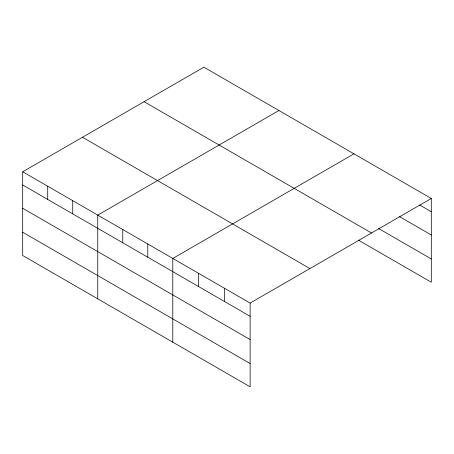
<?xml version="1.0" encoding="UTF-8"?>
<svg xmlns="http://www.w3.org/2000/svg" width="454" height="454" viewBox="0 0 454 454"><rect width="100%" height="100%" fill="white"/><g stroke="black" fill="none" stroke-linecap="round" stroke-linejoin="round"><path stroke-width="0.68" d="M22.7 171.782L250.126 303.085L250.126 386.819L22.7 255.517L22.7 171.782L203.874 67.181L431.3 198.483L431.3 282.218L358.268 240.058M278.926 110.509L97.752 215.111L97.752 298.846M353.978 153.838L172.798 258.44L172.798 342.18M250.126 303.085L431.3 198.483M419.638 204.97L431.3 211.7M399.389 216.547L431.3 234.973M378.522 228.476L431.3 258.95M144.088 101.696L371.514 232.998M82.486 137.261L309.912 268.564M22.7 184.999L250.126 316.302M22.7 208.273L250.126 339.575M22.7 232.244L250.126 363.552M224.35 288.199L224.35 301.422M198.574 273.319L198.574 286.542M147.783 243.997L147.783 257.214M122.767 229.554L122.767 242.771M72.731 200.668L72.731 213.885M47.715 186.225L47.715 199.442"/></g></svg>
